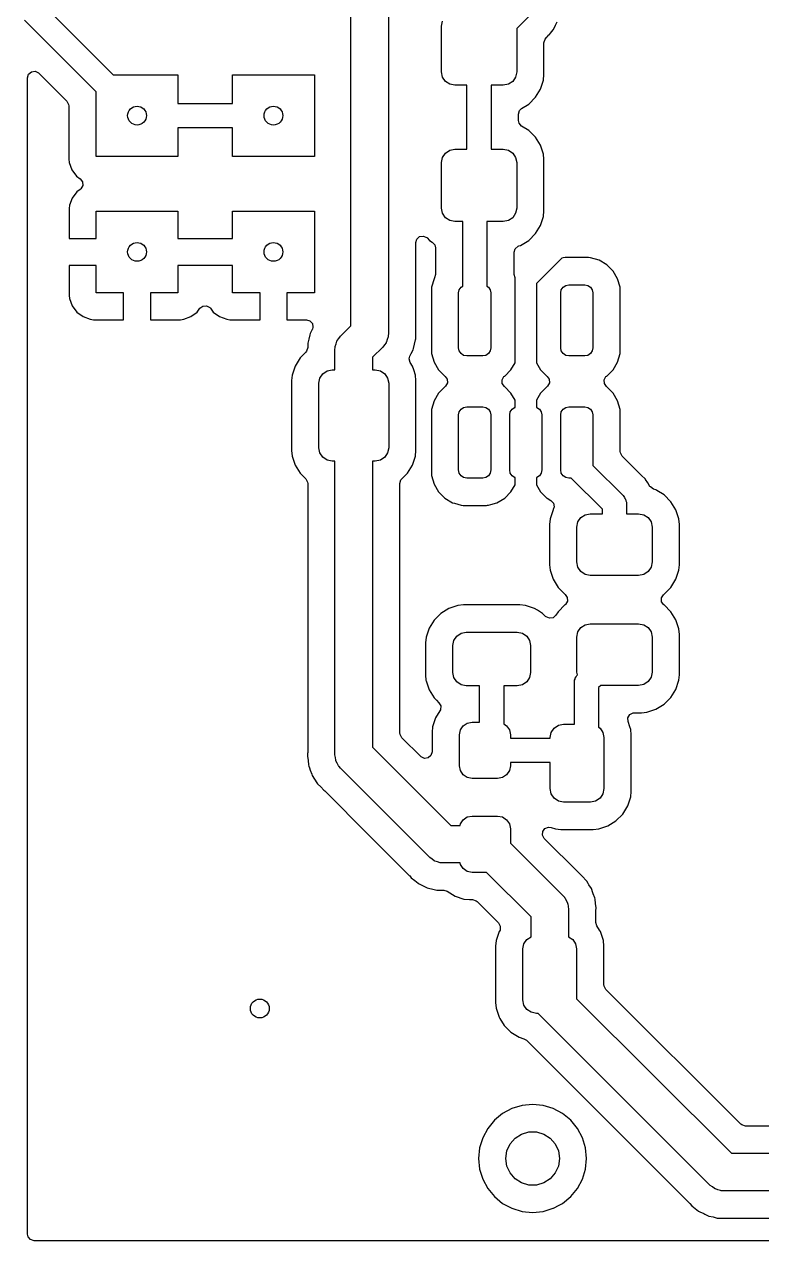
# Model space of a CAD drawing. Extents: x 0.22 to 2.57, y 0.23 to 1.78.
# Drawn here: x 0.227 to 0.768, y 0.23 to 1.122 of the extents above; entities that cross this region are included whole.
import ezdxf

# ---------------------------------------------------------------- set-up
doc = ezdxf.new("R2010")
doc.units = 0
doc.header["$MEASUREMENT"] = 0
doc.layers.add('BLACK', color=7, linetype='CONTINUOUS')

msp = doc.modelspace()

# ---------------------------------------------------------------- linework, layer by layer
at = {"layer": 'BLACK', "linetype": 'CONTINUOUS'}
for p, q in [((0.494256, 1.26477), (0.494256, 0.895)), ((0.24252, 1.13501), (0.292527, 1.085)), ((0.466697, 0.900708), (0.466697, 1.14122)), ((0.28, 1.07247), (0.227398, 1.12507)), ((0.533189, 1.12055), (0.533938, 1.12432)), ((0.597012, 1.12756), (0.588307, 1.11885)), ((0.533189, 1.08709), (0.533189, 1.12055)), ((0.588307, 1.11885), (0.588307, 1.08709)), ((0.612357, 1.11459), (0.613139, 1.11558)), ((0.613139, 1.11558), (0.615039, 1.11784)), ((0.615039, 1.11784), (0.61504, 1.11784)), ((0.61504, 1.11784), (0.615196, 1.11808)), ((0.615196, 1.11808), (0.615199, 1.11808)), ((0.615199, 1.11808), (0.615347, 1.11831)), ((0.615345, 1.11831), (0.615494, 1.11856)), ((0.615347, 1.11831), (0.615345, 1.11831)), ((0.615494, 1.11856), (0.616743, 1.12123)), ((0.615494, 1.11856), (0.615494, 1.11856)), ((0.616743, 1.12123), (0.618069, 1.12387)), ((0.608327, 1.10845), (0.609102, 1.11109)), ((0.608327, 1.0851), (0.608327, 1.10845)), ((0.609102, 1.11109), (0.610294, 1.11237)), ((0.610294, 1.11237), (0.6107, 1.11267)), ((0.6107, 1.11267), (0.611992, 1.11421)), ((0.611992, 1.11421), (0.612134, 1.11437)), ((0.612134, 1.11437), (0.612357, 1.11459)), ((0.229705, 1.08267), (0.23048, 1.08531)), ((0.229705, 0.29), (0.229705, 1.08267)), ((0.23048, 1.08531), (0.232559, 1.08711)), ((0.232559, 1.08711), (0.235281, 1.0875)), ((0.235281, 1.0875), (0.237784, 1.08636)), ((0.237784, 1.08636), (0.238039, 1.08612)), ((0.238039, 1.08612), (0.25855, 1.06561)), ((0.292527, 1.085), (0.34, 1.085)), ((0.34, 1.085), (0.34, 1.06386)), ((0.38, 1.06386), (0.38, 1.085)), ((0.38, 1.085), (0.44, 1.085)), ((0.44, 1.085), (0.44, 1.025)), ((0.533938, 1.08332), (0.533189, 1.08709)), ((0.536072, 1.08013), (0.533938, 1.08332)), ((0.539265, 1.07799), (0.536072, 1.08013)), ((0.585424, 1.08013), (0.582231, 1.07799)), ((0.587558, 1.08332), (0.585424, 1.08013)), ((0.588307, 1.08709), (0.587558, 1.08332)), ((0.605713, 1.07438), (0.607909, 1.08101)), ((0.607909, 1.08101), (0.608327, 1.0851)), ((0.28, 1.025), (0.28, 1.07247)), ((0.543031, 1.07724), (0.539265, 1.07799)), ((0.55189, 1.07724), (0.543031, 1.07724)), ((0.55189, 1.03039), (0.55189, 1.07724)), ((0.578465, 1.07724), (0.569606, 1.07724)), ((0.569606, 1.07724), (0.569606, 1.03039)), ((0.582231, 1.07799), (0.578465, 1.07724)), ((0.602048, 1.06844), (0.605713, 1.07438)), ((0.25855, 1.06561), (0.259869, 1.0632)), ((0.259869, 1.0632), (0.25998, 1.06216)), ((0.25998, 1.06216), (0.25998, 1.02308)), ((0.34, 1.06386), (0.38, 1.06386)), ((0.591945, 1.06032), (0.597112, 1.0635)), ((0.597112, 1.0635), (0.602048, 1.06844)), ((0.589626, 1.05616), (0.590401, 1.0588)), ((0.589626, 1.05148), (0.589626, 1.05616)), ((0.590401, 1.0588), (0.591945, 1.06032)), ((0.38, 1.04614), (0.34, 1.04614)), ((0.34, 1.04614), (0.34, 1.025)), ((0.38, 1.025), (0.38, 1.04614)), ((0.590105, 1.04937), (0.589626, 1.05148)), ((0.591945, 1.04732), (0.590105, 1.04937)), ((0.597112, 1.04414), (0.591945, 1.04732)), ((0.602048, 1.0392), (0.597112, 1.04414)), ((0.605713, 1.03326), (0.602048, 1.0392)), ((0.533938, 1.02432), (0.536072, 1.02751)), ((0.536072, 1.02751), (0.539265, 1.02964)), ((0.539265, 1.02964), (0.543031, 1.03039)), ((0.543031, 1.03039), (0.55189, 1.03039)), ((0.569606, 1.03039), (0.578465, 1.03039)), ((0.578465, 1.03039), (0.582231, 1.02964)), ((0.582231, 1.02964), (0.585424, 1.02751)), ((0.585424, 1.02751), (0.587558, 1.02432)), ((0.607909, 1.02663), (0.605713, 1.03326)), ((0.608271, 1.02309), (0.607909, 1.02663)), ((0.25998, 1.02308), (0.260237, 1.0207)), ((0.260237, 1.0207), (0.260237, 1.0207)), ((0.260237, 1.0207), (0.262248, 1.01531)), ((0.34, 1.025), (0.28, 1.025)), ((0.44, 1.025), (0.38, 1.025)), ((0.533189, 1.02055), (0.533938, 1.02432)), ((0.533189, 0.987087), (0.533189, 1.02055)), ((0.587558, 1.02432), (0.588307, 1.02055)), ((0.588307, 1.02055), (0.588307, 0.987087)), ((0.60832, 1.02261), (0.608271, 1.02309)), ((0.608327, 1.02254), (0.60832, 1.02261)), ((0.608327, 0.985097), (0.608327, 1.02254)), ((0.262248, 1.01531), (0.265698, 1.0107)), ((0.265698, 1.0107), (0.268369, 1.0087)), ((0.268369, 1.0087), (0.270018, 1.0065)), ((0.268369, 1.00088), (0.265937, 0.999063)), ((0.268895, 1.00134), (0.268369, 1.00088)), ((0.270214, 1.00375), (0.268895, 1.00134)), ((0.270018, 1.0065), (0.270214, 1.00375)), ((0.262545, 0.994531), (0.260567, 0.989228)), ((0.265937, 0.999063), (0.262545, 0.994531)), ((0.262545, 0.994531), (0.262545, 0.994531)), ((0.260567, 0.989227), (0.260315, 0.986884)), ((0.260315, 0.986884), (0.260315, 0.964843)), ((0.260567, 0.989228), (0.260567, 0.989227)), ((0.28, 0.964843), (0.28, 0.985)), ((0.28, 0.985), (0.34, 0.985)), ((0.34, 0.985), (0.34, 0.964843)), ((0.38, 0.964843), (0.38, 0.985)), ((0.38, 0.985), (0.44, 0.985)), ((0.44, 0.985), (0.44, 0.925)), ((0.533938, 0.98332), (0.533189, 0.987087)), ((0.536072, 0.980127), (0.533938, 0.98332)), ((0.587558, 0.98332), (0.585424, 0.980127)), ((0.588307, 0.987087), (0.587558, 0.98332)), ((0.607909, 0.981007), (0.608327, 0.985097)), ((0.539265, 0.977993), (0.536072, 0.980127)), ((0.543031, 0.977244), (0.539265, 0.977993)), ((0.54874, 0.977244), (0.543031, 0.977244)), ((0.54874, 0.929954), (0.54874, 0.977244)), ((0.578465, 0.977244), (0.566457, 0.977244)), ((0.566457, 0.977244), (0.566457, 0.929954)), ((0.582231, 0.977993), (0.578465, 0.977244)), ((0.585424, 0.980127), (0.582231, 0.977993)), ((0.602048, 0.968439), (0.605713, 0.97438)), ((0.605713, 0.97438), (0.607909, 0.981007)), ((0.260315, 0.964843), (0.28, 0.964843)), ((0.34, 0.964843), (0.38, 0.964843)), ((0.514276, 0.961825), (0.515051, 0.964464)), ((0.515051, 0.964464), (0.517129, 0.966266)), ((0.517129, 0.966266), (0.519852, 0.966657)), ((0.519852, 0.966657), (0.522354, 0.965515)), ((0.522354, 0.965515), (0.522609, 0.965277)), ((0.522609, 0.965277), (0.524384, 0.963503)), ((0.597112, 0.963503), (0.602048, 0.968439)), ((0.514276, 0.898677), (0.514276, 0.961825)), ((0.524384, 0.963503), (0.526401, 0.962258)), ((0.526401, 0.962258), (0.528241, 0.960213)), ((0.528241, 0.960213), (0.52872, 0.958103)), ((0.52872, 0.958103), (0.52872, 0.938381)), ((0.586476, 0.954757), (0.587251, 0.957397)), ((0.586476, 0.938381), (0.586476, 0.954757)), ((0.587251, 0.957397), (0.58933, 0.959198)), ((0.58933, 0.959198), (0.589822, 0.959391)), ((0.589822, 0.959391), (0.591171, 0.959838)), ((0.591171, 0.959838), (0.597112, 0.963503)), ((0.621386, 0.950473), (0.602874, 0.931961)), ((0.622408, 0.95077), (0.621386, 0.950473)), ((0.623878, 0.950886), (0.622408, 0.95077)), ((0.622408, 0.95077), (0.622408, 0.95077)), ((0.640925, 0.950886), (0.623878, 0.950886)), ((0.623878, 0.950886), (0.623878, 0.950886)), ((0.642395, 0.95077), (0.640925, 0.950886)), ((0.640925, 0.950886), (0.640925, 0.950886)), ((0.648685, 0.948943), (0.642395, 0.95077)), ((0.642395, 0.95077), (0.642395, 0.95077)), ((0.654323, 0.945609), (0.648685, 0.948943)), ((0.648685, 0.948943), (0.648685, 0.948943)), ((0.260315, 0.945157), (0.260315, 0.923116)), ((0.28, 0.945157), (0.260315, 0.945157)), ((0.28, 0.925), (0.28, 0.945157)), ((0.34, 0.945157), (0.34, 0.925)), ((0.38, 0.945157), (0.34, 0.945157)), ((0.38, 0.925), (0.38, 0.945157)), ((0.52872, 0.938381), (0.528041, 0.935896)), ((0.587156, 0.935896), (0.586476, 0.938381)), ((0.654323, 0.945608), (0.654323, 0.945609)), ((0.658955, 0.940977), (0.654323, 0.945608)), ((0.662289, 0.935339), (0.658955, 0.940977)), ((0.658955, 0.940977), (0.658955, 0.940977)), ((0.658955, 0.940977), (0.658955, 0.940977)), ((0.525883, 0.929048), (0.525768, 0.927579)), ((0.527711, 0.935338), (0.525883, 0.929049)), ((0.525883, 0.929049), (0.525883, 0.929048)), ((0.528041, 0.935896), (0.527711, 0.935339)), ((0.527711, 0.935339), (0.527711, 0.935338)), ((0.546237, 0.927221), (0.547517, 0.929136)), ((0.547517, 0.929136), (0.54874, 0.929954)), ((0.566457, 0.929954), (0.56768, 0.929136)), ((0.56768, 0.929136), (0.56896, 0.927221)), ((0.587126, 0.935223), (0.587245, 0.935746)), ((0.587126, 0.87362), (0.587126, 0.935223)), ((0.587245, 0.935746), (0.587156, 0.935896)), ((0.602874, 0.931961), (0.602874, 0.87362)), ((0.62104, 0.927221), (0.62232, 0.929136)), ((0.62232, 0.929136), (0.624236, 0.930417)), ((0.624236, 0.930417), (0.626496, 0.930866)), ((0.626496, 0.930866), (0.638307, 0.930866)), ((0.638307, 0.930866), (0.640567, 0.930417)), ((0.640567, 0.930417), (0.642483, 0.929136)), ((0.642483, 0.929136), (0.643763, 0.927221)), ((0.664117, 0.929048), (0.662289, 0.935339)), ((0.664232, 0.927579), (0.664117, 0.929048)), ((0.260315, 0.923116), (0.260567, 0.920773)), ((0.260567, 0.920773), (0.260567, 0.920772)), ((0.260567, 0.920772), (0.262545, 0.915469)), ((0.300157, 0.925), (0.28, 0.925)), ((0.300157, 0.905315), (0.300157, 0.925)), ((0.34, 0.925), (0.319843, 0.925)), ((0.319843, 0.925), (0.319843, 0.905315)), ((0.400157, 0.925), (0.38, 0.925)), ((0.400157, 0.905315), (0.400157, 0.925)), ((0.44, 0.925), (0.419843, 0.925)), ((0.419843, 0.925), (0.419843, 0.905315)), ((0.525768, 0.927579), (0.525768, 0.881988)), ((0.545787, 0.924961), (0.546237, 0.927221)), ((0.545787, 0.884606), (0.545787, 0.924961)), ((0.56896, 0.927221), (0.569409, 0.924961)), ((0.569409, 0.924961), (0.569409, 0.884606)), ((0.620591, 0.924961), (0.62104, 0.927221)), ((0.620591, 0.884606), (0.620591, 0.924961)), ((0.643763, 0.927221), (0.644213, 0.924961)), ((0.644213, 0.924961), (0.644213, 0.884606)), ((0.664232, 0.881988), (0.664232, 0.927579)), ((0.262545, 0.915469), (0.262545, 0.915469)), ((0.262545, 0.915469), (0.265937, 0.910938)), ((0.265937, 0.910938), (0.265937, 0.910937)), ((0.265937, 0.910937), (0.270469, 0.907545)), ((0.349531, 0.907545), (0.354062, 0.910937)), ((0.354062, 0.910937), (0.356092, 0.913648)), ((0.356092, 0.913648), (0.358294, 0.915297)), ((0.358294, 0.915297), (0.361038, 0.915493)), ((0.361038, 0.915493), (0.363452, 0.914175)), ((0.363452, 0.914175), (0.363908, 0.913648)), ((0.363908, 0.913648), (0.365938, 0.910937)), ((0.365938, 0.910937), (0.370469, 0.907545)), ((0.270469, 0.907545), (0.270469, 0.907545)), ((0.270469, 0.907545), (0.275772, 0.905567)), ((0.275772, 0.905567), (0.275773, 0.905567)), ((0.275773, 0.905567), (0.278116, 0.905315)), ((0.278116, 0.905315), (0.278117, 0.905315)), ((0.278117, 0.905315), (0.300157, 0.905315)), ((0.319843, 0.905315), (0.341883, 0.905315)), ((0.341883, 0.905315), (0.341884, 0.905315)), ((0.341884, 0.905315), (0.344227, 0.905567)), ((0.344227, 0.905567), (0.344228, 0.905567)), ((0.344228, 0.905567), (0.349531, 0.907545)), ((0.349531, 0.907545), (0.349531, 0.907545)), ((0.370469, 0.907545), (0.370469, 0.907545)), ((0.370469, 0.907545), (0.375772, 0.905567)), ((0.375772, 0.905567), (0.375773, 0.905567)), ((0.375773, 0.905567), (0.378116, 0.905315)), ((0.378116, 0.905315), (0.378117, 0.905315)), ((0.378117, 0.905315), (0.400157, 0.905315)), ((0.419843, 0.905315), (0.434148, 0.905315)), ((0.434148, 0.905315), (0.436787, 0.90454)), ((0.436787, 0.90454), (0.438589, 0.902461)), ((0.438589, 0.902461), (0.43898, 0.899738)), ((0.436679, 0.894277), (0.435987, 0.891134)), ((0.436682, 0.894287), (0.436679, 0.894277)), ((0.43698, 0.895134), (0.436682, 0.894287)), ((0.436985, 0.895146), (0.43698, 0.895134)), ((0.438414, 0.898028), (0.436985, 0.895146)), ((0.4385, 0.898213), (0.438414, 0.898028)), ((0.438578, 0.898383), (0.4385, 0.898213)), ((0.43898, 0.899738), (0.438578, 0.898383)), ((0.458, 0.891548), (0.459154, 0.893165)), ((0.459154, 0.893165), (0.466697, 0.900708)), ((0.494068, 0.892732), (0.493423, 0.890852)), ((0.494101, 0.893131), (0.494068, 0.892732)), ((0.49415, 0.893296), (0.494101, 0.893131)), ((0.494256, 0.895), (0.494138, 0.89358)), ((0.494138, 0.89358), (0.49415, 0.893296)), ((0.514362, 0.897768), (0.514276, 0.898677)), ((0.514276, 0.894543), (0.514292, 0.895146)), ((0.514276, 0.891324), (0.514276, 0.894543)), ((0.514292, 0.895146), (0.514363, 0.897759)), ((0.514363, 0.897759), (0.514362, 0.897768)), ((0.514363, 0.897759), (0.514363, 0.897759)), ((0.514363, 0.897759), (0.514363, 0.897759)), ((0.435098, 0.884825), (0.434323, 0.882185)), ((0.435099, 0.887102), (0.435098, 0.887097)), ((0.435098, 0.887097), (0.435098, 0.884825)), ((0.435209, 0.888004), (0.435099, 0.887102)), ((0.43521, 0.888011), (0.435209, 0.888004)), ((0.435987, 0.891134), (0.43521, 0.888011)), ((0.455118, 0.883421), (0.455236, 0.884841)), ((0.455118, 0.868465), (0.455118, 0.883421)), ((0.455224, 0.885126), (0.455273, 0.885291)), ((0.455236, 0.884841), (0.455224, 0.885126)), ((0.455273, 0.885291), (0.455306, 0.885689)), ((0.455306, 0.885689), (0.455951, 0.887569)), ((0.455951, 0.887569), (0.456518, 0.889473)), ((0.456518, 0.889473), (0.456685, 0.889707)), ((0.456685, 0.889707), (0.456779, 0.88998)), ((0.456779, 0.88998), (0.458, 0.891548)), ((0.49022, 0.885256), (0.482677, 0.877714)), ((0.491374, 0.886874), (0.49022, 0.885256)), ((0.492595, 0.888442), (0.491374, 0.886874)), ((0.492688, 0.888714), (0.492595, 0.888442)), ((0.492856, 0.888948), (0.492688, 0.888714)), ((0.493423, 0.890852), (0.492856, 0.888948)), ((0.512395, 0.883293), (0.51269, 0.884129)), ((0.51269, 0.884129), (0.512695, 0.884144)), ((0.512695, 0.884144), (0.513387, 0.887287)), ((0.512695, 0.884144), (0.512695, 0.884144)), ((0.513387, 0.887287), (0.514164, 0.89041)), ((0.514164, 0.89041), (0.514165, 0.890422)), ((0.514164, 0.89041), (0.514164, 0.89041)), ((0.514165, 0.890422), (0.514274, 0.891315)), ((0.514274, 0.891315), (0.514276, 0.891324)), ((0.546237, 0.882346), (0.545787, 0.884606)), ((0.569409, 0.884606), (0.56896, 0.882346)), ((0.62104, 0.882346), (0.620591, 0.884606)), ((0.644213, 0.884606), (0.643763, 0.882346)), ((0.429566, 0.87727), (0.425901, 0.871328)), ((0.433669, 0.881373), (0.429566, 0.87727)), ((0.434323, 0.882185), (0.433669, 0.881373)), ((0.482677, 0.877714), (0.482677, 0.868465)), ((0.509615, 0.8765), (0.510065, 0.87846)), ((0.510341, 0.873847), (0.509615, 0.8765)), ((0.510065, 0.87846), (0.51096, 0.880393)), ((0.51096, 0.880393), (0.512389, 0.883276)), ((0.512389, 0.883276), (0.512395, 0.883293)), ((0.512389, 0.883276), (0.512389, 0.883276)), ((0.525768, 0.881988), (0.525883, 0.880519)), ((0.525883, 0.880519), (0.525883, 0.880518)), ((0.525883, 0.880518), (0.527711, 0.874229)), ((0.547517, 0.88043), (0.546237, 0.882346)), ((0.549433, 0.87915), (0.547517, 0.88043)), ((0.551693, 0.878701), (0.549433, 0.87915)), ((0.563504, 0.878701), (0.551693, 0.878701)), ((0.565764, 0.87915), (0.563504, 0.878701)), ((0.56768, 0.88043), (0.565764, 0.87915)), ((0.56896, 0.882346), (0.56768, 0.88043)), ((0.62232, 0.88043), (0.62104, 0.882346)), ((0.624236, 0.87915), (0.62232, 0.88043)), ((0.626496, 0.878701), (0.624236, 0.87915)), ((0.638307, 0.878701), (0.626496, 0.878701)), ((0.640567, 0.87915), (0.638307, 0.878701)), ((0.642483, 0.88043), (0.640567, 0.87915)), ((0.643763, 0.882346), (0.642483, 0.88043)), ((0.662289, 0.874228), (0.664117, 0.880518)), ((0.664117, 0.880518), (0.664232, 0.881988)), ((0.425901, 0.871328), (0.423705, 0.864702)), ((0.425901, 0.871328), (0.425901, 0.871328)), ((0.444056, 0.862389), (0.44619, 0.865582)), ((0.44619, 0.865582), (0.449383, 0.867715)), ((0.449383, 0.867715), (0.45315, 0.868465)), ((0.45315, 0.868465), (0.455118, 0.868465)), ((0.482677, 0.868465), (0.484646, 0.868465)), ((0.484646, 0.868465), (0.488412, 0.867715)), ((0.488412, 0.867715), (0.491605, 0.865582)), ((0.491605, 0.865582), (0.493739, 0.862389)), ((0.511894, 0.871328), (0.510341, 0.873847)), ((0.512802, 0.86859), (0.511894, 0.871328)), ((0.511894, 0.871328), (0.511894, 0.871328)), ((0.51409, 0.864702), (0.512802, 0.86859)), ((0.527711, 0.874229), (0.527711, 0.874228)), ((0.527711, 0.874228), (0.531045, 0.86859)), ((0.531045, 0.86859), (0.531045, 0.86859)), ((0.531045, 0.86859), (0.535677, 0.863959)), ((0.57952, 0.863959), (0.584152, 0.86859)), ((0.584152, 0.86859), (0.587126, 0.87362)), ((0.602874, 0.87362), (0.605848, 0.86859)), ((0.605848, 0.86859), (0.605848, 0.86859)), ((0.605848, 0.86859), (0.61048, 0.863959)), ((0.654323, 0.863959), (0.658955, 0.86859)), ((0.658955, 0.86859), (0.662289, 0.874228)), ((0.423705, 0.864702), (0.423287, 0.860612)), ((0.423287, 0.860612), (0.423287, 0.809388)), ((0.443307, 0.858622), (0.444056, 0.862389)), ((0.443307, 0.811378), (0.443307, 0.858622)), ((0.493739, 0.862389), (0.494488, 0.858622)), ((0.494488, 0.858622), (0.494488, 0.811378)), ((0.514508, 0.860612), (0.51409, 0.864702)), ((0.514508, 0.809388), (0.514508, 0.860612)), ((0.535677, 0.863959), (0.535807, 0.863857)), ((0.535807, 0.863857), (0.535883, 0.863752)), ((0.535883, 0.863752), (0.535894, 0.863741)), ((0.535894, 0.863741), (0.535892, 0.86374)), ((0.535892, 0.86374), (0.537418, 0.861627)), ((0.537567, 0.858881), (0.536207, 0.856489)), ((0.537418, 0.861627), (0.537567, 0.858881)), ((0.57763, 0.861119), (0.578989, 0.863511)), ((0.577779, 0.858372), (0.57763, 0.861119)), ((0.579305, 0.85626), (0.577779, 0.858372)), ((0.578989, 0.863511), (0.57939, 0.863858)), ((0.57939, 0.863858), (0.57952, 0.863958)), ((0.57952, 0.863958), (0.57952, 0.863959)), ((0.61048, 0.863959), (0.61061, 0.863857)), ((0.61061, 0.863857), (0.610686, 0.863752)), ((0.610686, 0.863752), (0.610697, 0.863741)), ((0.610697, 0.863741), (0.610695, 0.86374)), ((0.610695, 0.86374), (0.612221, 0.861627)), ((0.61237, 0.858881), (0.611011, 0.856489)), ((0.612221, 0.861627), (0.61237, 0.858881)), ((0.652433, 0.861119), (0.653792, 0.863511)), ((0.652582, 0.858372), (0.652433, 0.861119)), ((0.654108, 0.85626), (0.652582, 0.858372)), ((0.653792, 0.863511), (0.654193, 0.863858)), ((0.654193, 0.863858), (0.654323, 0.863958)), ((0.654323, 0.863958), (0.654323, 0.863959)), ((0.531045, 0.85141), (0.527711, 0.845772)), ((0.535677, 0.856041), (0.531045, 0.85141)), ((0.531045, 0.85141), (0.531045, 0.85141)), ((0.535807, 0.856143), (0.535677, 0.856041)), ((0.536207, 0.856489), (0.535807, 0.856143)), ((0.579303, 0.856259), (0.579305, 0.85626)), ((0.579314, 0.856248), (0.579303, 0.856259)), ((0.57939, 0.856142), (0.579314, 0.856248)), ((0.57952, 0.856041), (0.57939, 0.856142)), ((0.584151, 0.85141), (0.57952, 0.856041)), ((0.584152, 0.85141), (0.584151, 0.85141)), ((0.587126, 0.846381), (0.584152, 0.85141)), ((0.584152, 0.85141), (0.584152, 0.85141)), ((0.605848, 0.85141), (0.602874, 0.846381)), ((0.61048, 0.856041), (0.605848, 0.85141)), ((0.605848, 0.85141), (0.605848, 0.85141)), ((0.61061, 0.856143), (0.61048, 0.856041)), ((0.611011, 0.856489), (0.61061, 0.856143)), ((0.654106, 0.856259), (0.654108, 0.85626)), ((0.654117, 0.856248), (0.654106, 0.856259)), ((0.654193, 0.856142), (0.654117, 0.856248)), ((0.654323, 0.856041), (0.654193, 0.856142)), ((0.658955, 0.85141), (0.654323, 0.856041)), ((0.662289, 0.845772), (0.658955, 0.85141)), ((0.658955, 0.85141), (0.658955, 0.85141)), ((0.658955, 0.85141), (0.658955, 0.85141)), ((0.525883, 0.839481), (0.525768, 0.838012)), ((0.527711, 0.845772), (0.525883, 0.839482)), ((0.525883, 0.839482), (0.525883, 0.839481)), ((0.527711, 0.845772), (0.527711, 0.845772)), ((0.546237, 0.837654), (0.547517, 0.83957)), ((0.547517, 0.83957), (0.549433, 0.84085)), ((0.549433, 0.84085), (0.551693, 0.841299)), ((0.551693, 0.841299), (0.563504, 0.841299)), ((0.563504, 0.841299), (0.565764, 0.84085)), ((0.565764, 0.84085), (0.56768, 0.83957)), ((0.56768, 0.83957), (0.56896, 0.837654)), ((0.583639, 0.837654), (0.584919, 0.83957)), ((0.584919, 0.83957), (0.586835, 0.84085)), ((0.586835, 0.84085), (0.587126, 0.840908)), ((0.587126, 0.840908), (0.587126, 0.846381)), ((0.602874, 0.846381), (0.602874, 0.840908)), ((0.602874, 0.840908), (0.603165, 0.84085)), ((0.603165, 0.84085), (0.605081, 0.83957)), ((0.605081, 0.83957), (0.606361, 0.837654)), ((0.62104, 0.837654), (0.62232, 0.83957)), ((0.62232, 0.83957), (0.624236, 0.84085)), ((0.624236, 0.84085), (0.626496, 0.841299)), ((0.626496, 0.841299), (0.638307, 0.841299)), ((0.638307, 0.841299), (0.640567, 0.84085)), ((0.640567, 0.84085), (0.642483, 0.83957)), ((0.642483, 0.83957), (0.643763, 0.837654)), ((0.664117, 0.839482), (0.662289, 0.845772)), ((0.662289, 0.845772), (0.662289, 0.845772)), ((0.664117, 0.839481), (0.664117, 0.839482)), ((0.664232, 0.838012), (0.664117, 0.839481)), ((0.525768, 0.838012), (0.525768, 0.792421)), ((0.545787, 0.835394), (0.546237, 0.837654)), ((0.545787, 0.795039), (0.545787, 0.835394)), ((0.56896, 0.837654), (0.569409, 0.835394)), ((0.569409, 0.835394), (0.569409, 0.795039)), ((0.583189, 0.835394), (0.583639, 0.837654)), ((0.583189, 0.795039), (0.583189, 0.835394)), ((0.606361, 0.837654), (0.606811, 0.835394)), ((0.606811, 0.835394), (0.606811, 0.795039)), ((0.620591, 0.835394), (0.62104, 0.837654)), ((0.620591, 0.795039), (0.620591, 0.835394)), ((0.643763, 0.837654), (0.644213, 0.835394)), ((0.644213, 0.835394), (0.644213, 0.798315)), ((0.664232, 0.808629), (0.664232, 0.838012)), ((0.423287, 0.809388), (0.423287, 0.809388)), ((0.423287, 0.809388), (0.423705, 0.805298)), ((0.423705, 0.805298), (0.425901, 0.798672)), ((0.444056, 0.807611), (0.443307, 0.811378)), ((0.44619, 0.804418), (0.444056, 0.807611)), ((0.449383, 0.802285), (0.44619, 0.804418)), ((0.491605, 0.804418), (0.488412, 0.802285)), ((0.493739, 0.807611), (0.491605, 0.804418)), ((0.494488, 0.811378), (0.493739, 0.807611)), ((0.511894, 0.798672), (0.51409, 0.805298)), ((0.51409, 0.805298), (0.514508, 0.809388)), ((0.664344, 0.807592), (0.664232, 0.808629)), ((0.665662, 0.805177), (0.664344, 0.807592)), ((0.680124, 0.790716), (0.665662, 0.805177)), ((0.425901, 0.798672), (0.425901, 0.798672)), ((0.425901, 0.798672), (0.429566, 0.79273)), ((0.45315, 0.801535), (0.449383, 0.802285)), ((0.455118, 0.801535), (0.45315, 0.801535)), ((0.455118, 0.586102), (0.455118, 0.801535)), ((0.484646, 0.801535), (0.482677, 0.801535)), ((0.482677, 0.801535), (0.482677, 0.59181)), ((0.488412, 0.802285), (0.484646, 0.801535)), ((0.50823, 0.79273), (0.511894, 0.798672)), ((0.546237, 0.792779), (0.545787, 0.795039)), ((0.569409, 0.795039), (0.56896, 0.792779)), ((0.583639, 0.792779), (0.583189, 0.795039)), ((0.606811, 0.795039), (0.606361, 0.792779)), ((0.62104, 0.792779), (0.620591, 0.795039)), ((0.644213, 0.798315), (0.666264, 0.776264)), ((0.429566, 0.79273), (0.433669, 0.788627)), ((0.433669, 0.788627), (0.434987, 0.786213)), ((0.434987, 0.786213), (0.435098, 0.785175)), ((0.502697, 0.785175), (0.503472, 0.787815)), ((0.503472, 0.787815), (0.504127, 0.788627)), ((0.504127, 0.788627), (0.505875, 0.790376)), ((0.505875, 0.790376), (0.50823, 0.79273)), ((0.525768, 0.792421), (0.525883, 0.790952)), ((0.525883, 0.790952), (0.525883, 0.790951)), ((0.525883, 0.790951), (0.527711, 0.784662)), ((0.547517, 0.790864), (0.546237, 0.792779)), ((0.549433, 0.789583), (0.547517, 0.790864)), ((0.551693, 0.789134), (0.549433, 0.789583)), ((0.563504, 0.789134), (0.551693, 0.789134)), ((0.565764, 0.789583), (0.563504, 0.789134)), ((0.56768, 0.790864), (0.565764, 0.789583)), ((0.56896, 0.792779), (0.56768, 0.790864)), ((0.584919, 0.790864), (0.583639, 0.792779)), ((0.586835, 0.789583), (0.584919, 0.790864)), ((0.587126, 0.789525), (0.586835, 0.789583)), ((0.587126, 0.784053), (0.587126, 0.789525)), ((0.603165, 0.789583), (0.602874, 0.789525)), ((0.602874, 0.789525), (0.602874, 0.784053)), ((0.605081, 0.790864), (0.603165, 0.789583)), ((0.606361, 0.792779), (0.605081, 0.790864)), ((0.62232, 0.790864), (0.62104, 0.792779)), ((0.624236, 0.789583), (0.62232, 0.790864)), ((0.626496, 0.789134), (0.624236, 0.789583)), ((0.628339, 0.789134), (0.626496, 0.789134)), ((0.651142, 0.766331), (0.628339, 0.789134)), ((0.682272, 0.788689), (0.680124, 0.790716)), ((0.682455, 0.788471), (0.682272, 0.788689)), ((0.682458, 0.788473), (0.682455, 0.788471)), ((0.682633, 0.788258), (0.682458, 0.788473)), ((0.68263, 0.788256), (0.682633, 0.788258)), ((0.682807, 0.788033), (0.68263, 0.788256)), ((0.684358, 0.785517), (0.682807, 0.788033)), ((0.685982, 0.783049), (0.684358, 0.785517)), ((0.435098, 0.785175), (0.435098, 0.587575)), ((0.502697, 0.602125), (0.502697, 0.785175)), ((0.527711, 0.784662), (0.527711, 0.784661)), ((0.527711, 0.784661), (0.531045, 0.779024)), ((0.531045, 0.779024), (0.531045, 0.779023)), ((0.531045, 0.779023), (0.535677, 0.774392)), ((0.57952, 0.774392), (0.584152, 0.779023)), ((0.584152, 0.779023), (0.587126, 0.784053)), ((0.602874, 0.784053), (0.605848, 0.779024)), ((0.605848, 0.779024), (0.605848, 0.779023)), ((0.605848, 0.779023), (0.61048, 0.774392)), ((0.686041, 0.782959), (0.685982, 0.783049)), ((0.685982, 0.783049), (0.685982, 0.783049)), ((0.686322, 0.782573), (0.686041, 0.782959)), ((0.688584, 0.781008), (0.686322, 0.782573)), ((0.690423, 0.780398), (0.688584, 0.781008)), ((0.690962, 0.780065), (0.690423, 0.780398)), ((0.690423, 0.780398), (0.690423, 0.780398)), ((0.690423, 0.780398), (0.690423, 0.780398)), ((0.696364, 0.776733), (0.690962, 0.780065)), ((0.7013, 0.771797), (0.696364, 0.776733)), ((0.535677, 0.774392), (0.535677, 0.774392)), ((0.535677, 0.774392), (0.535677, 0.774392)), ((0.535677, 0.774392), (0.541315, 0.771057)), ((0.541315, 0.771057), (0.542691, 0.770658)), ((0.542691, 0.770658), (0.547605, 0.76923)), ((0.547605, 0.76923), (0.547605, 0.76923)), ((0.547605, 0.76923), (0.547605, 0.76923)), ((0.547605, 0.76923), (0.547972, 0.769201)), ((0.547972, 0.769201), (0.549075, 0.769114)), ((0.549075, 0.769114), (0.549075, 0.769114)), ((0.549075, 0.769114), (0.566122, 0.769114)), ((0.566122, 0.769114), (0.567004, 0.769184)), ((0.567004, 0.769184), (0.567592, 0.76923)), ((0.567592, 0.76923), (0.56925, 0.769712)), ((0.567592, 0.76923), (0.567592, 0.76923)), ((0.567592, 0.76923), (0.567592, 0.76923)), ((0.56925, 0.769712), (0.573882, 0.771057)), ((0.573882, 0.771057), (0.57952, 0.774392)), ((0.61048, 0.774392), (0.61048, 0.774392)), ((0.61048, 0.774392), (0.61048, 0.774392)), ((0.61048, 0.774392), (0.610636, 0.774299)), ((0.610636, 0.774299), (0.613394, 0.772668)), ((0.613394, 0.772668), (0.615271, 0.770658)), ((0.615764, 0.767951), (0.615139, 0.766121)), ((0.615271, 0.770658), (0.615764, 0.767951)), ((0.666264, 0.776264), (0.667429, 0.774825)), ((0.667429, 0.774825), (0.66768, 0.77417)), ((0.66768, 0.77417), (0.668092, 0.773603)), ((0.668092, 0.773603), (0.668334, 0.772468)), ((0.668334, 0.772468), (0.668749, 0.771386)), ((0.668749, 0.771386), (0.668713, 0.770686)), ((0.668713, 0.770686), (0.668858, 0.77)), ((0.668858, 0.77), (0.668858, 0.762992)), ((0.704965, 0.765856), (0.7013, 0.771797)), ((0.612839, 0.759229), (0.612421, 0.75514)), ((0.615035, 0.765856), (0.612839, 0.75923)), ((0.612839, 0.75923), (0.612839, 0.759229)), ((0.615064, 0.765903), (0.615035, 0.765856)), ((0.615035, 0.765856), (0.615035, 0.765856)), ((0.615084, 0.765961), (0.615064, 0.765903)), ((0.615155, 0.766113), (0.615084, 0.765961)), ((0.615139, 0.766121), (0.615155, 0.766113)), ((0.63319, 0.756916), (0.635324, 0.760109)), ((0.635324, 0.760109), (0.638517, 0.762243)), ((0.638517, 0.762243), (0.642283, 0.762992)), ((0.642283, 0.762992), (0.651142, 0.762992)), ((0.651142, 0.762992), (0.651142, 0.766331)), ((0.668858, 0.762992), (0.677717, 0.762992)), ((0.677717, 0.762992), (0.681483, 0.762243)), ((0.681483, 0.762243), (0.684676, 0.760109)), ((0.684676, 0.760109), (0.68681, 0.756916)), ((0.707161, 0.759229), (0.704965, 0.765856)), ((0.707579, 0.75514), (0.707161, 0.759229)), ((0.612421, 0.75514), (0.612421, 0.725569)), ((0.632441, 0.75315), (0.63319, 0.756916)), ((0.632441, 0.727559), (0.632441, 0.75315)), ((0.68681, 0.756916), (0.687559, 0.75315)), ((0.687559, 0.75315), (0.687559, 0.727559)), ((0.707579, 0.725569), (0.707579, 0.75514)), ((0.612421, 0.725569), (0.612421, 0.725569)), ((0.612421, 0.725569), (0.612839, 0.721479)), ((0.63319, 0.723792), (0.632441, 0.727559)), ((0.635324, 0.720599), (0.63319, 0.723792)), ((0.68681, 0.723792), (0.684676, 0.720599)), ((0.687559, 0.727559), (0.68681, 0.723792)), ((0.707161, 0.721479), (0.707579, 0.725569)), ((0.612839, 0.721479), (0.614028, 0.717891)), ((0.614028, 0.717891), (0.615035, 0.714853)), ((0.615035, 0.714853), (0.6187, 0.708911)), ((0.638517, 0.718466), (0.635324, 0.720599)), ((0.642283, 0.717717), (0.638517, 0.718466)), ((0.677717, 0.717717), (0.642283, 0.717717)), ((0.681483, 0.718466), (0.677717, 0.717717)), ((0.684676, 0.720599), (0.681483, 0.718466)), ((0.7013, 0.708911), (0.704965, 0.714853)), ((0.704965, 0.714853), (0.707161, 0.721479)), ((0.6187, 0.708911), (0.623636, 0.703975)), ((0.696364, 0.703975), (0.7013, 0.708911)), ((0.549309, 0.696122), (0.545219, 0.695704)), ((0.54931, 0.696122), (0.549309, 0.696122)), ((0.590691, 0.696122), (0.54931, 0.696122)), ((0.594781, 0.695704), (0.590691, 0.696122)), ((0.623636, 0.696025), (0.6187, 0.691089)), ((0.623636, 0.703975), (0.623636, 0.703975)), ((0.623636, 0.703975), (0.62382, 0.703829)), ((0.62382, 0.696171), (0.623636, 0.696025)), ((0.62382, 0.703829), (0.62541, 0.701584)), ((0.624152, 0.696458), (0.62382, 0.696171)), ((0.625533, 0.698836), (0.624152, 0.696458)), ((0.62541, 0.701584), (0.625533, 0.698836)), ((0.694467, 0.701163), (0.695848, 0.703542)), ((0.69459, 0.698415), (0.694467, 0.701163)), ((0.69618, 0.696171), (0.69459, 0.698415)), ((0.695848, 0.703542), (0.69618, 0.703829)), ((0.69618, 0.703829), (0.696364, 0.703975)), ((0.696364, 0.696025), (0.69618, 0.696171)), ((0.696364, 0.703975), (0.696364, 0.703975)), ((0.7013, 0.691089), (0.696364, 0.696025)), ((0.696364, 0.696025), (0.696364, 0.696025)), ((0.532651, 0.689844), (0.527715, 0.684908)), ((0.538593, 0.693508), (0.532651, 0.689844)), ((0.545219, 0.695704), (0.538593, 0.693509)), ((0.538593, 0.693509), (0.538593, 0.693508)), ((0.601407, 0.693509), (0.594781, 0.695704)), ((0.601407, 0.693508), (0.601407, 0.693509)), ((0.603657, 0.69212), (0.601407, 0.693508)), ((0.607349, 0.689844), (0.603657, 0.69212)), ((0.609528, 0.687664), (0.607349, 0.689844)), ((0.607349, 0.689844), (0.607349, 0.689844)), ((0.609852, 0.687368), (0.609528, 0.687664)), ((0.612375, 0.686272), (0.609852, 0.687368)), ((0.617135, 0.688553), (0.61509, 0.686713)), ((0.6187, 0.691089), (0.617135, 0.688553)), ((0.704965, 0.685147), (0.7013, 0.691089)), ((0.524051, 0.678966), (0.521855, 0.67234)), ((0.527715, 0.684908), (0.524051, 0.678966)), ((0.524051, 0.678966), (0.524051, 0.678966)), ((0.61509, 0.686713), (0.612375, 0.686272)), ((0.63319, 0.676208), (0.635324, 0.679401)), ((0.635324, 0.679401), (0.638517, 0.681534)), ((0.638517, 0.681534), (0.642283, 0.682283)), ((0.642283, 0.682283), (0.677717, 0.682283)), ((0.677717, 0.682283), (0.681483, 0.681534)), ((0.681483, 0.681534), (0.684676, 0.679401)), ((0.684676, 0.679401), (0.68681, 0.676208)), ((0.707161, 0.678521), (0.704965, 0.685147)), ((0.707579, 0.674431), (0.707161, 0.678521)), ((0.521855, 0.67234), (0.521437, 0.66825)), ((0.541457, 0.66626), (0.542206, 0.670026)), ((0.542206, 0.670026), (0.544339, 0.67322)), ((0.544339, 0.67322), (0.547533, 0.675353)), ((0.547533, 0.675353), (0.551299, 0.676102)), ((0.551299, 0.676102), (0.588701, 0.676102)), ((0.588701, 0.676102), (0.592467, 0.675353)), ((0.592467, 0.675353), (0.595661, 0.67322)), ((0.595661, 0.67322), (0.597794, 0.670026)), ((0.597794, 0.670026), (0.598543, 0.66626)), ((0.632441, 0.672441), (0.63319, 0.676208)), ((0.632441, 0.64685), (0.632441, 0.672441)), ((0.68681, 0.676208), (0.687559, 0.672441)), ((0.687559, 0.672441), (0.687559, 0.64685)), ((0.707579, 0.64486), (0.707579, 0.674431)), ((0.521437, 0.66825), (0.521437, 0.644585)), ((0.541457, 0.646575), (0.541457, 0.66626)), ((0.598543, 0.66626), (0.598543, 0.646575)), ((0.521437, 0.644585), (0.521437, 0.644585)), ((0.521437, 0.644585), (0.521827, 0.640771)), ((0.542206, 0.642808), (0.541457, 0.646575)), ((0.544339, 0.639615), (0.542206, 0.642808)), ((0.597794, 0.642808), (0.595661, 0.639615)), ((0.598543, 0.646575), (0.597794, 0.642808)), ((0.631218, 0.642308), (0.63185, 0.643281)), ((0.63185, 0.643281), (0.632322, 0.644341)), ((0.632322, 0.644341), (0.632843, 0.64481)), ((0.632846, 0.644815), (0.632441, 0.64685)), ((0.632843, 0.64481), (0.632846, 0.644815)), ((0.68681, 0.643084), (0.684676, 0.639891)), ((0.687559, 0.64685), (0.68681, 0.643084)), ((0.707161, 0.640771), (0.707579, 0.64486)), ((0.521827, 0.640771), (0.521855, 0.640495)), ((0.521855, 0.640495), (0.524051, 0.633869)), ((0.524051, 0.633869), (0.527715, 0.627927)), ((0.547533, 0.637481), (0.544339, 0.639615)), ((0.551299, 0.636732), (0.547533, 0.637481)), ((0.561142, 0.636732), (0.551299, 0.636732)), ((0.561142, 0.610118), (0.561142, 0.636732)), ((0.588701, 0.636732), (0.578858, 0.636732)), ((0.578858, 0.636732), (0.578858, 0.608785)), ((0.592467, 0.637481), (0.588701, 0.636732)), ((0.595661, 0.639615), (0.592467, 0.637481)), ((0.63063, 0.639134), (0.630824, 0.640976)), ((0.63063, 0.608543), (0.63063, 0.639134)), ((0.630824, 0.640976), (0.631109, 0.641616)), ((0.631109, 0.641616), (0.631218, 0.642308)), ((0.64989, 0.637008), (0.648346, 0.635465)), ((0.648346, 0.635465), (0.648346, 0.606365)), ((0.677717, 0.637008), (0.64989, 0.637008)), ((0.681483, 0.637757), (0.677717, 0.637008)), ((0.684676, 0.639891), (0.681483, 0.637757)), ((0.7013, 0.628203), (0.704965, 0.634144)), ((0.704965, 0.634144), (0.707161, 0.640771)), ((0.527715, 0.627927), (0.529507, 0.626135)), ((0.529507, 0.626135), (0.531281, 0.624361)), ((0.696364, 0.623267), (0.7013, 0.628203)), ((0.531984, 0.618346), (0.52885, 0.613265)), ((0.531281, 0.624361), (0.5326, 0.621947)), ((0.532403, 0.619203), (0.531984, 0.618346)), ((0.5326, 0.621947), (0.532403, 0.619203)), ((0.669872, 0.61332), (0.671279, 0.615684)), ((0.671279, 0.615684), (0.67374, 0.616912)), ((0.67374, 0.616912), (0.674601, 0.616988)), ((0.674601, 0.616988), (0.679706, 0.616988)), ((0.679706, 0.616988), (0.683796, 0.617406)), ((0.679706, 0.616988), (0.679706, 0.616988)), ((0.683796, 0.617406), (0.690423, 0.619602)), ((0.690423, 0.619602), (0.696364, 0.623267)), ((0.52669, 0.606747), (0.52628, 0.602725)), ((0.52885, 0.613264), (0.52669, 0.606747)), ((0.52885, 0.613265), (0.52885, 0.613264)), ((0.547011, 0.604346), (0.549038, 0.607379)), ((0.549038, 0.607379), (0.552071, 0.609406)), ((0.552071, 0.609406), (0.55565, 0.610118)), ((0.55565, 0.610118), (0.561142, 0.610118)), ((0.578858, 0.608785), (0.580962, 0.607379)), ((0.580962, 0.607379), (0.582989, 0.604346)), ((0.615796, 0.605661), (0.618989, 0.607794)), ((0.618989, 0.607794), (0.622756, 0.608543)), ((0.622756, 0.608543), (0.63063, 0.608543)), ((0.669967, 0.610571), (0.669872, 0.61332)), ((0.671234, 0.606747), (0.669967, 0.610571)), ((0.671885, 0.604781), (0.671234, 0.606747)), ((0.502808, 0.601087), (0.502697, 0.602125)), ((0.504127, 0.598673), (0.502808, 0.601087)), ((0.517946, 0.584854), (0.504127, 0.598673)), ((0.52628, 0.602725), (0.52628, 0.588306)), ((0.546299, 0.600768), (0.547011, 0.604346)), ((0.546299, 0.57813), (0.546299, 0.600768)), ((0.582989, 0.604346), (0.583701, 0.600768)), ((0.583701, 0.600768), (0.583701, 0.598307)), ((0.583701, 0.598307), (0.612913, 0.598307)), ((0.612913, 0.598701), (0.613663, 0.602467)), ((0.612913, 0.598307), (0.612913, 0.598701)), ((0.613663, 0.602467), (0.615796, 0.605661)), ((0.648346, 0.606365), (0.649401, 0.605661)), ((0.649401, 0.605661), (0.651534, 0.602467)), ((0.651534, 0.602467), (0.652283, 0.598701)), ((0.652283, 0.598701), (0.652283, 0.561299)), ((0.672303, 0.600691), (0.671885, 0.604781)), ((0.672303, 0.559309), (0.672303, 0.600691)), ((0.482677, 0.59181), (0.540156, 0.534331)), ((0.43509, 0.587377), (0.434912, 0.585182)), ((0.434912, 0.585182), (0.435346, 0.581993)), ((0.435098, 0.587575), (0.43509, 0.587377)), ((0.435346, 0.581993), (0.435694, 0.578794)), ((0.455445, 0.584143), (0.455118, 0.586102)), ((0.455691, 0.582171), (0.455445, 0.584143)), ((0.455817, 0.581912), (0.455691, 0.582171)), ((0.455865, 0.581628), (0.455817, 0.581912)), ((0.45681, 0.579881), (0.455865, 0.581628)), ((0.518201, 0.584616), (0.517946, 0.584854)), ((0.520703, 0.583473), (0.518201, 0.584616)), ((0.523426, 0.583865), (0.520703, 0.583473)), ((0.525505, 0.585666), (0.523426, 0.583865)), ((0.52628, 0.588306), (0.525505, 0.585666)), ((0.612913, 0.580591), (0.583701, 0.580591)), ((0.583701, 0.580591), (0.583701, 0.57813)), ((0.612913, 0.561299), (0.612913, 0.580591)), ((0.435694, 0.578794), (0.435697, 0.578782)), ((0.435697, 0.578782), (0.435902, 0.577905)), ((0.435902, 0.577905), (0.435904, 0.577897)), ((0.435904, 0.577897), (0.43641, 0.57652)), ((0.43641, 0.57652), (0.437014, 0.574877)), ((0.437014, 0.574877), (0.438041, 0.571827)), ((0.438041, 0.571827), (0.438041, 0.571827)), ((0.438041, 0.571827), (0.438046, 0.571817)), ((0.438046, 0.571817), (0.438434, 0.571007)), ((0.457683, 0.578095), (0.45681, 0.579881)), ((0.457942, 0.57779), (0.457683, 0.578095)), ((0.458024, 0.577639), (0.457942, 0.57779)), ((0.458234, 0.577446), (0.458024, 0.577639)), ((0.459154, 0.576359), (0.458234, 0.577446)), ((0.524705, 0.510808), (0.459154, 0.576359)), ((0.547011, 0.574552), (0.546299, 0.57813)), ((0.549038, 0.571518), (0.547011, 0.574552)), ((0.552071, 0.569491), (0.549038, 0.571518)), ((0.580962, 0.571518), (0.577929, 0.569491)), ((0.582989, 0.574552), (0.580962, 0.571518)), ((0.583701, 0.57813), (0.582989, 0.574552)), ((0.438434, 0.571007), (0.438439, 0.570997)), ((0.438439, 0.570997), (0.438439, 0.570996)), ((0.438439, 0.570996), (0.440172, 0.568285)), ((0.440172, 0.568285), (0.441832, 0.565527)), ((0.441832, 0.565527), (0.441832, 0.565527)), ((0.441832, 0.565527), (0.441832, 0.565527)), ((0.441832, 0.565527), (0.44184, 0.565517)), ((0.44184, 0.565517), (0.442392, 0.56481)), ((0.442392, 0.56481), (0.442399, 0.564802)), ((0.442399, 0.564802), (0.444675, 0.562525)), ((0.444675, 0.562525), (0.446887, 0.56019)), ((0.55565, 0.56878), (0.552071, 0.569491)), ((0.57435, 0.56878), (0.55565, 0.56878)), ((0.577929, 0.569491), (0.57435, 0.56878)), ((0.446887, 0.56019), (0.446898, 0.560181)), ((0.446898, 0.560181), (0.447598, 0.559603)), ((0.447598, 0.559603), (0.479974, 0.527227)), ((0.613663, 0.557533), (0.612913, 0.561299)), ((0.615796, 0.554339), (0.613663, 0.557533)), ((0.618989, 0.552206), (0.615796, 0.554339)), ((0.649401, 0.554339), (0.646208, 0.552206)), ((0.651534, 0.557533), (0.649401, 0.554339)), ((0.652283, 0.561299), (0.651534, 0.557533)), ((0.66969, 0.548593), (0.671885, 0.555219)), ((0.671885, 0.555219), (0.672303, 0.559309)), ((0.622756, 0.551457), (0.618989, 0.552206)), ((0.642441, 0.551457), (0.622756, 0.551457)), ((0.646208, 0.552206), (0.642441, 0.551457)), ((0.666025, 0.542651), (0.66969, 0.548593)), ((0.546789, 0.534331), (0.547011, 0.535448)), ((0.547011, 0.535448), (0.549038, 0.538482)), ((0.549038, 0.538482), (0.552071, 0.540509)), ((0.552071, 0.540509), (0.55565, 0.54122)), ((0.55565, 0.54122), (0.57435, 0.54122)), ((0.57435, 0.54122), (0.577929, 0.540509)), ((0.577929, 0.540509), (0.580962, 0.538482)), ((0.580962, 0.538482), (0.582989, 0.535448)), ((0.582989, 0.535448), (0.583701, 0.53187)), ((0.655147, 0.534051), (0.661089, 0.537715)), ((0.661089, 0.537715), (0.666025, 0.542651)), ((0.479974, 0.527227), (0.509507, 0.497693)), ((0.540156, 0.534331), (0.546789, 0.534331)), ((0.583701, 0.53187), (0.583701, 0.521338)), ((0.607219, 0.527227), (0.607416, 0.529971)), ((0.608538, 0.524813), (0.607219, 0.527227)), ((0.607416, 0.529971), (0.609064, 0.532173)), ((0.609064, 0.532173), (0.611641, 0.533134)), ((0.611641, 0.533134), (0.613525, 0.532899)), ((0.613525, 0.532899), (0.616676, 0.531855)), ((0.616676, 0.531855), (0.620766, 0.531437)), ((0.620766, 0.531437), (0.644431, 0.531437)), ((0.644431, 0.531437), (0.648521, 0.531855)), ((0.648521, 0.531855), (0.655147, 0.534051)), ((0.583701, 0.521338), (0.622342, 0.482696)), ((0.633898, 0.499453), (0.608538, 0.524813)), ((0.526322, 0.509653), (0.524705, 0.510808)), ((0.52789, 0.508432), (0.526322, 0.509653)), ((0.528163, 0.508339), (0.52789, 0.508432)), ((0.528397, 0.508172), (0.528163, 0.508339)), ((0.530301, 0.507605), (0.528397, 0.508172)), ((0.532181, 0.50696), (0.530301, 0.507605)), ((0.53258, 0.506927), (0.532181, 0.50696)), ((0.532744, 0.506877), (0.53258, 0.506927)), ((0.533029, 0.506889), (0.532744, 0.506877)), ((0.534449, 0.506772), (0.533029, 0.506889)), ((0.546789, 0.506772), (0.534449, 0.506772)), ((0.547011, 0.505654), (0.546789, 0.506772)), ((0.549038, 0.502621), (0.547011, 0.505654)), ((0.552071, 0.500594), (0.549038, 0.502621)), ((0.55565, 0.499882), (0.552071, 0.500594)), ((0.566182, 0.499882), (0.55565, 0.499882)), ((0.598819, 0.467245), (0.566182, 0.499882)), ((0.509507, 0.497693), (0.509641, 0.497548)), ((0.509641, 0.497548), (0.510387, 0.49667)), ((0.510387, 0.49667), (0.511068, 0.495868)), ((0.511068, 0.495868), (0.51363, 0.493921)), ((0.51363, 0.493921), (0.516138, 0.491905)), ((0.516138, 0.491905), (0.516149, 0.491898)), ((0.516149, 0.491898), (0.516912, 0.491425)), ((0.516912, 0.491425), (0.516921, 0.491419)), ((0.516921, 0.491419), (0.519841, 0.490068)), ((0.634599, 0.498873), (0.633898, 0.499453)), ((0.634608, 0.498865), (0.634599, 0.498873)), ((0.634609, 0.498865), (0.634608, 0.498865)), ((0.636821, 0.496529), (0.634609, 0.498865)), ((0.639097, 0.494253), (0.636821, 0.496529)), ((0.639106, 0.494242), (0.639097, 0.494253)), ((0.639097, 0.494253), (0.639097, 0.494253)), ((0.639658, 0.493536), (0.639106, 0.494242)), ((0.639664, 0.493528), (0.639658, 0.493536)), ((0.64075, 0.491724), (0.639664, 0.493528)), ((0.639664, 0.493528), (0.639664, 0.493528)), ((0.641324, 0.49077), (0.64075, 0.491724)), ((0.643057, 0.488059), (0.641324, 0.49077)), ((0.519841, 0.490068), (0.522725, 0.488638)), ((0.522725, 0.488638), (0.522738, 0.488633)), ((0.522738, 0.488633), (0.523582, 0.488336)), ((0.523582, 0.488336), (0.523593, 0.488332)), ((0.523593, 0.488332), (0.523593, 0.488332)), ((0.523593, 0.488332), (0.526735, 0.487641)), ((0.526735, 0.487641), (0.529859, 0.486864)), ((0.529859, 0.486864), (0.529859, 0.486864)), ((0.529859, 0.486864), (0.529874, 0.486862)), ((0.529874, 0.486862), (0.53076, 0.486753)), ((0.53076, 0.486753), (0.530773, 0.486752)), ((0.530773, 0.486752), (0.530773, 0.486752)), ((0.530773, 0.486752), (0.533991, 0.486752)), ((0.533991, 0.486752), (0.53402, 0.486751)), ((0.53402, 0.486751), (0.534936, 0.486726)), ((0.534936, 0.486726), (0.537367, 0.486001)), ((0.537367, 0.486001), (0.543153, 0.482433)), ((0.543153, 0.482433), (0.54967, 0.480273)), ((0.622342, 0.482696), (0.623263, 0.481609)), ((0.643063, 0.488045), (0.643057, 0.488059)), ((0.643449, 0.48724), (0.643063, 0.488045)), ((0.643454, 0.487229), (0.643449, 0.48724)), ((0.643455, 0.487228), (0.643454, 0.487229)), ((0.643976, 0.48568), (0.643455, 0.487228)), ((0.644482, 0.484178), (0.643976, 0.48568)), ((0.645592, 0.481158), (0.644482, 0.484178)), ((0.54967, 0.480273), (0.553692, 0.479862)), ((0.553692, 0.479862), (0.555867, 0.479862)), ((0.555867, 0.479862), (0.558507, 0.479087)), ((0.558507, 0.479087), (0.55932, 0.478432)), ((0.55932, 0.478432), (0.575005, 0.462747)), ((0.623263, 0.481609), (0.623472, 0.481416)), ((0.623472, 0.481416), (0.623554, 0.481265)), ((0.623554, 0.481265), (0.623813, 0.48096)), ((0.623813, 0.48096), (0.624686, 0.479174)), ((0.624686, 0.479174), (0.625631, 0.477427)), ((0.625631, 0.477427), (0.625679, 0.477143)), ((0.625679, 0.477143), (0.625805, 0.476885)), ((0.625805, 0.476885), (0.626051, 0.474913)), ((0.626051, 0.474913), (0.626378, 0.472953)), ((0.626378, 0.472953), (0.626378, 0.45268)), ((0.645596, 0.481144), (0.645592, 0.481158)), ((0.645799, 0.480276), (0.645596, 0.481144)), ((0.645802, 0.480262), (0.645799, 0.480276)), ((0.645802, 0.480261), (0.645802, 0.480262)), ((0.64615, 0.477062), (0.645802, 0.480261)), ((0.645802, 0.480261), (0.645802, 0.480261)), ((0.646584, 0.473873), (0.64615, 0.477062)), ((0.646406, 0.471678), (0.646584, 0.473873)), ((0.646584, 0.473873), (0.646584, 0.473873)), ((0.646584, 0.473873), (0.646584, 0.473873)), ((0.598819, 0.45268), (0.598819, 0.467245)), ((0.646398, 0.47148), (0.646406, 0.471678)), ((0.646398, 0.463129), (0.646398, 0.47148)), ((0.575507, 0.456407), (0.573312, 0.449781)), ((0.575005, 0.462747), (0.576323, 0.460333)), ((0.575708, 0.456732), (0.575507, 0.456407)), ((0.575507, 0.456407), (0.575507, 0.456407)), ((0.576127, 0.457589), (0.575708, 0.456732)), ((0.576323, 0.460333), (0.576127, 0.457589)), ((0.647124, 0.460566), (0.646398, 0.463129)), ((0.64896, 0.457589), (0.647124, 0.460566)), ((0.64969, 0.456407), (0.64896, 0.457589)), ((0.651866, 0.449838), (0.64969, 0.456407)), ((0.573312, 0.449781), (0.572894, 0.445691)), ((0.573312, 0.449781), (0.573312, 0.449781)), ((0.592913, 0.443701), (0.593663, 0.447467)), ((0.593663, 0.447467), (0.595796, 0.450661)), ((0.595796, 0.450661), (0.598819, 0.45268)), ((0.626378, 0.45268), (0.629401, 0.450661)), ((0.629401, 0.450661), (0.631534, 0.447467)), ((0.631534, 0.447467), (0.632283, 0.443701)), ((0.651885, 0.449781), (0.651866, 0.449838)), ((0.65229, 0.445814), (0.651885, 0.449781)), ((0.572894, 0.445691), (0.572894, 0.40431)), ((0.592913, 0.406299), (0.592913, 0.443701)), ((0.632283, 0.443701), (0.632283, 0.407204)), ((0.652303, 0.445691), (0.65229, 0.445814)), ((0.652303, 0.44569), (0.652303, 0.445691)), ((0.652303, 0.417518), (0.652303, 0.44569)), ((0.652415, 0.416481), (0.652303, 0.417518)), ((0.653733, 0.414066), (0.652415, 0.416481)), ((0.75257, 0.315229), (0.653733, 0.414066)), ((0.572894, 0.40431), (0.572894, 0.404309)), ((0.572894, 0.404309), (0.573312, 0.400219)), ((0.593663, 0.402533), (0.592913, 0.406299)), ((0.595796, 0.399339), (0.593663, 0.402533)), ((0.632283, 0.407204), (0.745708, 0.29378)), ((0.573312, 0.400219), (0.575507, 0.393593)), ((0.575507, 0.393593), (0.575507, 0.393593)), ((0.575507, 0.393593), (0.57604, 0.392729)), ((0.57604, 0.392729), (0.579172, 0.387651)), ((0.598989, 0.397206), (0.595796, 0.399339)), ((0.602756, 0.396457), (0.598989, 0.397206)), ((0.604056, 0.396457), (0.602756, 0.396457)), ((0.730256, 0.270256), (0.604056, 0.396457)), ((0.579172, 0.387651), (0.584108, 0.382715)), ((0.584108, 0.382715), (0.59005, 0.379051)), ((0.59005, 0.379051), (0.593588, 0.377878)), ((0.593588, 0.377878), (0.595505, 0.376696)), ((0.595505, 0.376696), (0.715059, 0.257142)), ((0.57801, 0.32291), (0.572012, 0.317988)), ((0.578011, 0.32291), (0.57801, 0.32291)), ((0.584853, 0.326567), (0.578011, 0.32291)), ((0.592278, 0.32882), (0.584853, 0.326567)), ((0.6, 0.32958), (0.592278, 0.32882)), ((0.607722, 0.32882), (0.6, 0.32958)), ((0.615147, 0.326567), (0.607722, 0.32882)), ((0.607722, 0.32882), (0.607722, 0.32882)), ((0.621989, 0.32291), (0.615147, 0.326567)), ((0.615147, 0.326567), (0.615147, 0.326567)), ((0.62199, 0.32291), (0.621989, 0.32291)), ((0.627988, 0.317988), (0.62199, 0.32291)), ((0.572012, 0.317988), (0.56709, 0.31199)), ((0.63291, 0.31199), (0.627988, 0.317988)), ((0.753383, 0.314574), (0.75257, 0.315229)), ((0.756022, 0.313799), (0.753383, 0.314574)), ((1.83132, 0.313799), (0.756022, 0.313799)), ((0.563433, 0.305147), (0.56118, 0.297722)), ((0.56709, 0.311989), (0.563433, 0.305147)), ((0.56709, 0.31199), (0.56709, 0.311989)), ((0.58344, 0.300643), (0.587109, 0.304877)), ((0.587109, 0.304877), (0.591823, 0.307906)), ((0.591823, 0.307906), (0.597199, 0.309485)), ((0.597199, 0.309485), (0.602801, 0.309485)), ((0.602801, 0.309485), (0.608177, 0.307906)), ((0.608177, 0.307906), (0.612891, 0.304877)), ((0.612891, 0.304877), (0.61656, 0.300643)), ((0.63291, 0.311989), (0.63291, 0.31199)), ((0.636567, 0.305147), (0.63291, 0.311989)), ((0.63882, 0.297722), (0.636567, 0.305147)), ((0.636567, 0.305147), (0.636567, 0.305147)), ((0.636567, 0.305147), (0.636567, 0.305147)), ((0.56118, 0.297722), (0.56042, 0.29)), ((0.580315, 0.29), (0.581112, 0.295546)), ((0.581112, 0.295546), (0.58344, 0.300643)), ((0.61656, 0.300643), (0.618888, 0.295546)), ((0.618888, 0.295546), (0.619685, 0.29)), ((0.63958, 0.29), (0.63882, 0.297722)), ((0.229705, 0.234587), (0.229705, 0.29)), ((0.56042, 0.29), (0.56118, 0.282278)), ((0.581112, 0.284454), (0.580315, 0.29)), ((0.619685, 0.29), (0.618888, 0.284454)), ((0.63882, 0.282278), (0.63958, 0.29)), ((0.745708, 0.29378), (1.85622, 0.29378)), ((0.56118, 0.282278), (0.563433, 0.274853)), ((0.58344, 0.279357), (0.581112, 0.284454)), ((0.587109, 0.275123), (0.58344, 0.279357)), ((0.61656, 0.279357), (0.612891, 0.275123)), ((0.618888, 0.284454), (0.61656, 0.279357)), ((0.636567, 0.274853), (0.63882, 0.282278)), ((0.563433, 0.274853), (0.56709, 0.268011)), ((0.56709, 0.268011), (0.56709, 0.26801)), ((0.56709, 0.26801), (0.572012, 0.262012)), ((0.591823, 0.272094), (0.587109, 0.275123)), ((0.597199, 0.270515), (0.591823, 0.272094)), ((0.602801, 0.270515), (0.597199, 0.270515)), ((0.608177, 0.272094), (0.602801, 0.270515)), ((0.612891, 0.275123), (0.608177, 0.272094)), ((0.627988, 0.262012), (0.63291, 0.26801)), ((0.63291, 0.26801), (0.636567, 0.274853)), ((0.731873, 0.269102), (0.730256, 0.270256)), ((0.733442, 0.267881), (0.731873, 0.269102)), ((0.733714, 0.267788), (0.733442, 0.267881)), ((0.733948, 0.267621), (0.733714, 0.267788)), ((0.572012, 0.262012), (0.57801, 0.25709)), ((0.62199, 0.25709), (0.627988, 0.262012)), ((0.735853, 0.267054), (0.733948, 0.267621)), ((0.737732, 0.266408), (0.735853, 0.267054)), ((0.738131, 0.266375), (0.737732, 0.266408)), ((0.738296, 0.266326), (0.738131, 0.266375)), ((0.738581, 0.266338), (0.738296, 0.266326)), ((0.74, 0.26622), (0.738581, 0.266338)), ((1.87, 0.26622), (0.74, 0.26622)), ((0.57801, 0.25709), (0.578011, 0.25709)), ((0.578011, 0.25709), (0.584853, 0.253433)), ((0.584853, 0.253433), (0.584853, 0.253433)), ((0.584853, 0.253433), (0.584853, 0.253433)), ((0.584853, 0.253433), (0.592278, 0.25118)), ((0.592278, 0.25118), (0.6, 0.25042)), ((0.6, 0.25042), (0.607722, 0.25118)), ((0.607722, 0.25118), (0.615147, 0.253433)), ((0.615147, 0.253433), (0.615275, 0.253501)), ((0.615275, 0.253501), (0.619534, 0.255778)), ((0.619534, 0.255778), (0.62199, 0.25709)), ((0.715059, 0.257142), (0.715193, 0.256997)), ((0.715193, 0.256997), (0.716619, 0.255317)), ((0.716619, 0.255317), (0.719182, 0.253369)), ((0.719182, 0.253369), (0.721689, 0.251354)), ((0.721689, 0.251354), (0.72169, 0.251353)), ((0.72169, 0.251353), (0.721703, 0.251345)), ((0.721703, 0.251345), (0.722461, 0.250875)), ((0.722461, 0.250875), (0.722472, 0.250868)), ((0.722472, 0.250868), (0.725393, 0.249517)), ((0.725393, 0.249517), (0.726145, 0.249144)), ((0.726145, 0.249144), (0.728276, 0.248087)), ((0.728276, 0.248087), (0.728276, 0.248087)), ((0.728276, 0.248087), (0.728276, 0.248087)), ((0.728276, 0.248087), (0.728287, 0.248083)), ((0.728287, 0.248083), (0.729133, 0.247785)), ((0.729133, 0.247785), (0.729144, 0.247781)), ((0.729144, 0.247781), (0.732288, 0.247089)), ((0.732288, 0.247089), (0.73541, 0.246313)), ((0.73541, 0.246313), (0.73541, 0.246313)), ((0.73541, 0.246313), (0.735423, 0.246311)), ((0.735423, 0.246311), (0.736316, 0.246202)), ((0.736316, 0.246202), (0.736324, 0.246201)), ((0.736324, 0.246201), (0.736324, 0.246201)), ((0.736324, 0.246201), (0.736324, 0.246201)), ((0.736324, 0.246201), (0.739543, 0.246201)), ((0.739543, 0.246201), (0.742759, 0.246114)), ((0.742759, 0.246114), (0.742771, 0.246115)), ((0.742759, 0.246114), (0.742759, 0.246114)), ((0.742759, 0.246114), (0.742759, 0.246114)), ((0.742771, 0.246115), (0.743677, 0.246201)), ((0.743677, 0.246201), (1.86632, 0.246201)), ((0.230146, 0.232559), (0.229705, 0.234587)), ((0.231947, 0.23048), (0.230146, 0.232559)), ((0.234587, 0.229705), (0.231947, 0.23048)), ((2.56541, 0.229705), (0.234587, 0.229705))]:
    msp.add_line(p, q, dxfattribs=at)
at = {"layer": 'BLACK'}
for centre in [(0.31, 1.055), (0.41, 1.055), (0.31, 0.955), (0.41, 0.955), (0.4, 0.4)]:
    msp.add_circle(centre, 0.00689, dxfattribs=at)

doc.saveas('drawing.dxf')
